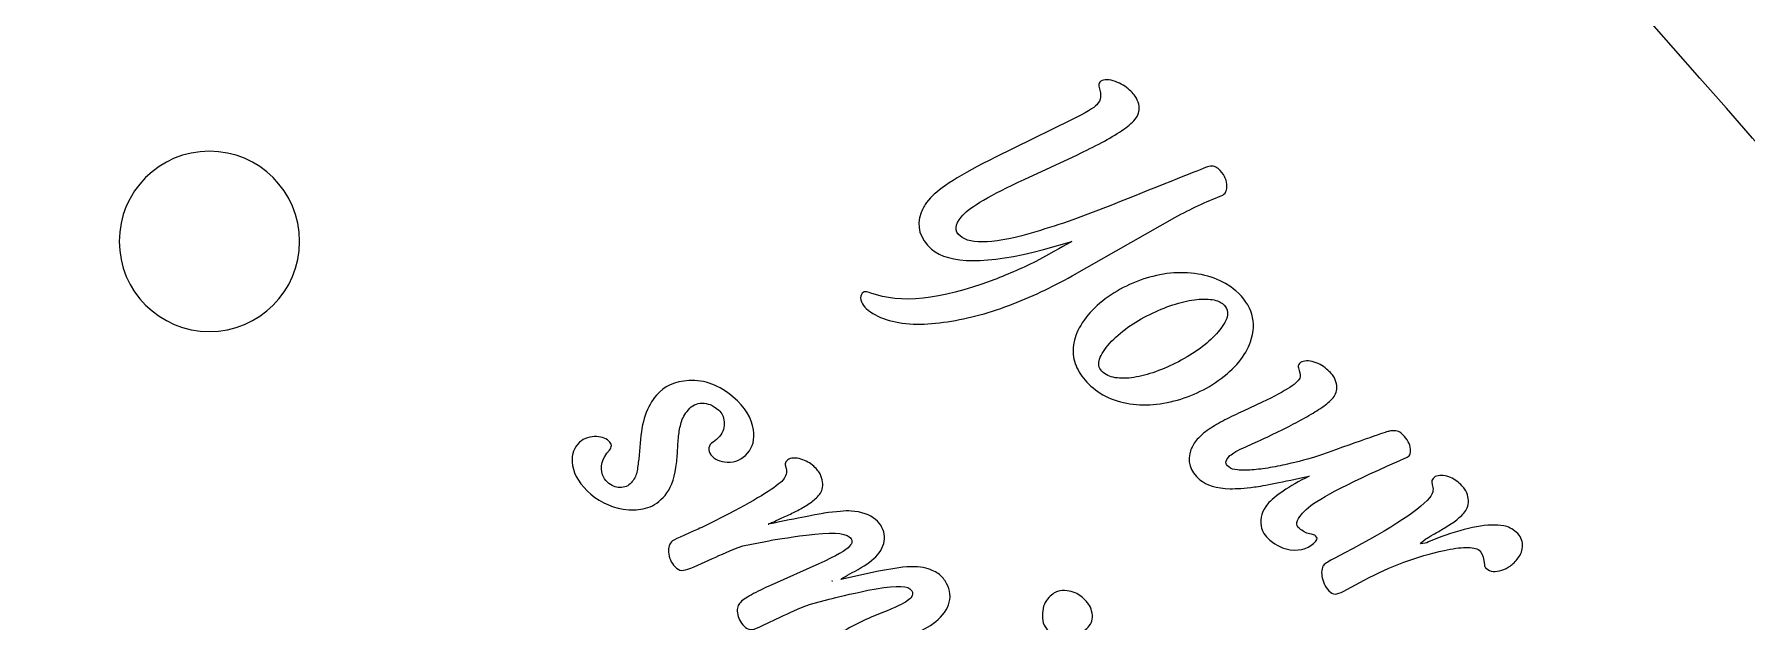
# Model space of a CAD drawing. Header units: inches. Extents: x -160 to 752, y 28 to 782.
# Drawn here: x 164.7 to 272.4, y 565.2 to 602.2 of the extents above; entities that cross this region are included whole.
import ezdxf

# ---------------------------------------------------------------- set-up
doc = ezdxf.new("R2010")
doc.units = ezdxf.units.IN
doc.header["$MEASUREMENT"] = 0
doc.layers.add('_U+0421_U+043B_U+043E_U+0439 1', color=7, linetype='Continuous')

# ---------------------------------------------------------------- blocks, each defined once
blk = doc.blocks.new('block 2')
at = {"layer": '_U+0421_U+043B_U+043E_U+0439 1', "color": 12, "lineweight": 9, "true_color": 0xe30513}
for points, knots in [([(305.09, 27.81), (184.24, 132.09), (55.29, 227.61), (-54.65, 344.61), (-130.38, 432.04), (-160.47, 554.53), (-106.38, 659.79), (-61.65, 746.82), (0.67, 769.94), (55.4, 761.15), (152.47, 745.58), (244.36, 626.03), (305, 559.17), (383.27, 640.56), (469.58, 781.89), (597.36, 753.44), (657.3, 740.1), (700.3, 699.79), (723.45, 645.65), (746.6, 591.54), (751.52, 539.49), (735.49, 482.62), (690.02, 321.27), (429.51, 136.47), (305.09, 27.81), (305.09, 27.81), (305.09, 27.81), (305.09, 27.81)], [0, 0, 0, 0, 1, 1, 1, 2, 2, 2, 3, 3, 3, 4, 4, 4, 5, 5, 5, 6, 6, 6, 7, 7, 7, 8, 8, 8, 9, 9, 9, 9]), ([(579.12, 671.93), (563.35, 665.62), (547.38, 659.03), (531.38, 646.39), (532.3, 644.66), (534.52, 644.38), (535.19, 644.39), (539.12, 644.46), (542.59, 643.97), (545.98, 643.63), (550.52, 642.98), (554.61, 640.09), (555.73, 635.53), (556.65, 631.76), (555.39, 629.45), (553.52, 628.29), (550.2, 626.23), (541.8, 629.26), (538.06, 630.66), (539.03, 625.35), (541.65, 616.89), (537.08, 614.42), (534.94, 613.26), (532.6, 613.35), (530.5, 614.37), (528.4, 615.39), (526.9, 616.82), (525.9, 618.95), (523.85, 623.29), (524.35, 630.52), (525.12, 635.36), (525.37, 636.92), (524.81, 638.65), (523.55, 639.64), (517.37, 633.8), (510.59, 626.3), (504.32, 617.9), (480.88, 586.49), (456.69, 534.63), (430.41, 501.71), (431.53, 500.11), (433.73, 499.78), (434.4, 499.87), (438.28, 500.41), (441.79, 500.35), (445.2, 500.42), (449.79, 500.32), (454.19, 497.95), (455.85, 493.55), (457.22, 489.92), (456.25, 487.47), (454.53, 486.1), (451.49, 483.65), (442.78, 485.65), (438.9, 486.59), (440.51, 481.43), (444.12, 473.35), (439.89, 470.35), (437.9, 468.94), (435.57, 468.75), (433.36, 469.51), (431.15, 470.26), (429.49, 471.5), (428.24, 473.49), (425.68, 477.56), (425.31, 484.79), (425.49, 489.69), (425.55, 491.26), (424.78, 492.92), (423.41, 493.75), (394.21, 462), (361.88, 456.55), (326.54, 457.86), (291.19, 459.16), (252.36, 466.43), (220.23, 490.95), (188.11, 515.47), (162.7, 557.24), (136.22, 588.28), (114.09, 614.22), (90.28, 633.24), (69, 643.8), (67.84, 642.22), (68.55, 640.1), (68.85, 639.5), (70.61, 635.99), (71.68, 632.65), (72.83, 629.44), (74.21, 625.07), (73.38, 620.13), (69.75, 617.15), (66.75, 614.69), (64.12, 614.83), (62.26, 616.01), (58.97, 618.11), (58.07, 626.99), (57.71, 630.97), (53.34, 627.79), (46.86, 621.78), (42.65, 624.83), (40.68, 626.26), (39.75, 628.4), (39.76, 630.74), (39.77, 633.07), (40.41, 635.05), (41.89, 636.87), (44.92, 640.59), (51.66, 643.27), (56.35, 644.67), (57.86, 645.12), (59.18, 646.38), (59.53, 647.94), (34.92, 656.84), (11.32, 654.93), (-10.35, 652.42)], [0, 0, 0, 0, 1, 1, 1, 2, 2, 2, 3, 3, 3, 4, 4, 4, 5, 5, 5, 6, 6, 6, 7, 7, 7, 8, 8, 8, 9, 9, 9, 10, 10, 10, 11, 11, 11, 12, 12, 12, 13, 13, 13, 14, 14, 14, 15, 15, 15, 16, 16, 16, 17, 17, 17, 18, 18, 18, 19, 19, 19, 20, 20, 20, 21, 21, 21, 22, 22, 22, 23, 23, 23, 24, 24, 24, 25, 25, 25, 26, 26, 26, 27, 27, 27, 28, 28, 28, 29, 29, 29, 30, 30, 30, 31, 31, 31, 32, 32, 32, 33, 33, 33, 34, 34, 34, 35, 35, 35, 36, 36, 36, 37, 37, 37, 38, 38, 38, 38]), ([(202.44, 671.17), (195.75, 663.17), (189.05, 655.16), (182.65, 646.94), (183.91, 645.43), (186.66, 645.78), (187.31, 645.92), (191.14, 646.8), (194.64, 647.03), (198.03, 647.39), (202.61, 647.69), (207.2, 645.7), (209.23, 641.47), (210.91, 637.97), (210.14, 635.45), (208.55, 633.93), (205.74, 631.23), (196.89, 632.47), (192.94, 633.07), (194.99, 628.07), (199.28, 620.34), (195.32, 616.98), (193.46, 615.41), (191.15, 615.01), (188.89, 615.58), (186.62, 616.15), (184.86, 617.24), (183.44, 619.11), (180.55, 622.94), (179.55, 630.12), (179.31, 635.01), (179.24, 636.59), (178.33, 638.17), (176.89, 638.88), (156.3, 611.06), (140.22, 580.92), (139.22, 538.99), (138.83, 522.56), (140.86, 504.25), (143.95, 485.26), (142.45, 484.71), (140.68, 485.14), (139.48, 486.16), (135.77, 489.35), (129.88, 493.57), (125.1, 494.11), (122.77, 494.37), (120.76, 493.84), (118.8, 492.59), (116.82, 491.33), (115.52, 489.39), (115.39, 486.96), (115.1, 481.77), (123.66, 479.57), (128.7, 477.61), (125.55, 475.16), (118.56, 469.59), (118.57, 465.69), (118.58, 463.49), (119.89, 461.2), (123.58, 460.01), (128.05, 458.57), (132.65, 460.54), (135.59, 464.06), (137.66, 466.77), (139.89, 469.47), (141.9, 472.85), (142.24, 473.43), (143.74, 475.08), (145.69, 474.96), (153.89, 429.36), (167.2, 379.68), (169.63, 336.63), (171.52, 302.97), (166.76, 273.36), (158.81, 245.7), (157.22, 245.88), (155.92, 246.8), (155.31, 248.26), (153.42, 252.77), (150.03, 259.18), (146, 261.79), (144.03, 263.07), (142, 263.49), (139.68, 263.25), (137.35, 263.01), (135.32, 261.85), (134.11, 259.74), (131.53, 255.23), (138.21, 249.43), (141.84, 245.43), (137.93, 244.64), (129.19, 242.79), (127.46, 239.29), (126.48, 237.32), (126.63, 234.69), (129.4, 231.97), (132.76, 228.68), (137.75, 228.39), (141.95, 230.23), (145.01, 231.72), (148.22, 233.14), (151.52, 235.27), (152.09, 235.63), (154.12, 236.57), (155.81, 235.58), (148.91, 213.97), (140.15, 193.26), (131.51, 172.71)], [0, 0, 0, 0, 1, 1, 1, 2, 2, 2, 3, 3, 3, 4, 4, 4, 5, 5, 5, 6, 6, 6, 7, 7, 7, 8, 8, 8, 9, 9, 9, 10, 10, 10, 11, 11, 11, 12, 12, 12, 13, 13, 13, 14, 14, 14, 15, 15, 15, 16, 16, 16, 17, 17, 17, 18, 18, 18, 19, 19, 19, 20, 20, 20, 21, 21, 21, 22, 22, 22, 23, 23, 23, 24, 24, 24, 25, 25, 25, 26, 26, 26, 27, 27, 27, 28, 28, 28, 29, 29, 29, 30, 30, 30, 31, 31, 31, 32, 32, 32, 33, 33, 33, 34, 34, 34, 35, 35, 35, 36, 36, 36, 36]), ([(175.72, 594.81), (178.85, 594.81), (181.39, 592.27), (181.39, 589.14), (181.39, 586.01), (178.85, 583.47), (175.72, 583.47), (172.59, 583.47), (170.05, 586.01), (170.05, 589.14), (170.05, 592.27), (172.59, 594.81), (175.72, 594.81), (175.72, 594.81), (175.72, 594.81), (175.72, 594.81)], [0, 0, 0, 0, 1, 1, 1, 2, 2, 2, 3, 3, 3, 4, 4, 4, 5, 5, 5, 5])]:
    blk.add_open_spline(points, degree=3, knots=knots, dxfattribs=at)
at = {"layer": '_U+0421_U+043B_U+043E_U+0439 1', "lineweight": 0}
for points, knots in [([(222.99, 590.67), (222.58, 590.19), (222.55, 589.79), (222.92, 589.48), (223.58, 588.9), (225.18, 588.99), (227.69, 589.75), (228.44, 589.97), (229.21, 590.22), (230, 590.5), (230, 590.5), (232.39, 591.4), (232.39, 591.4), (235.93, 592.83), (237.96, 593.63), (238.47, 593.82), (238.73, 593.91), (238.95, 593.88), (239.14, 593.72), (239.33, 593.56), (239.46, 593.39), (239.54, 593.23), (239.62, 593.07), (239.67, 592.91), (239.69, 592.74), (239.73, 592.36), (239.61, 592.11), (239.33, 592), (238.4, 591.65), (237.44, 591.19), (236.43, 590.64), (236.43, 590.64), (229.97, 586.97), (229.97, 586.97), (229.31, 586.61), (228.65, 586.27), (228, 585.96), (227.36, 585.65), (226.68, 585.37), (225.99, 585.11), (225.3, 584.85), (224.6, 584.63), (223.91, 584.45), (223.21, 584.27), (222.53, 584.14), (221.87, 584.05), (221.2, 583.96), (220.57, 583.92), (219.96, 583.94), (218.7, 584), (217.71, 584.32), (217.02, 584.91), (216.89, 585.02), (216.79, 585.17), (216.72, 585.34), (216.64, 585.51), (216.64, 585.66), (216.71, 585.79), (216.78, 585.92), (216.86, 585.98), (216.96, 585.97), (217.06, 585.96), (217.17, 585.93), (217.31, 585.89), (219.16, 585.2), (221.68, 585.46), (224.87, 586.66), (225.81, 587.01), (226.75, 587.42), (227.68, 587.88), (228.84, 588.51), (229.6, 588.93), (229.95, 589.13), (229.95, 589.13), (228.17, 588.62), (228.17, 588.62), (224.59, 587.69), (222.24, 587.7), (221.13, 588.66), (220.37, 589.31), (220.15, 590.07), (220.47, 590.95), (220.57, 591.22), (220.68, 591.43), (220.81, 591.58), (220.81, 591.58), (221.06, 591.87), (221.06, 591.87), (221.59, 592.48), (222.95, 593.34), (225.14, 594.44), (225.14, 594.44), (229.89, 596.76), (229.89, 596.76), (230.82, 597.24), (231.37, 597.55), (231.51, 597.73), (231.66, 597.89), (231.74, 598.05), (231.75, 598.19), (231.76, 598.33), (231.75, 598.45), (231.72, 598.57), (231.72, 598.57), (231.65, 598.9), (231.65, 598.9), (231.62, 598.99), (231.64, 599.08), (231.71, 599.16), (231.78, 599.24), (231.89, 599.29), (232.04, 599.3), (232.2, 599.31), (232.36, 599.29), (232.55, 599.24), (232.91, 599.12), (233.22, 598.96), (233.48, 598.74), (233.73, 598.52), (233.91, 598.32), (234, 598.15), (234.09, 597.97), (234.15, 597.81), (234.17, 597.65), (234.21, 597.33), (234.12, 597.05), (233.92, 596.82), (233.72, 596.58), (233.44, 596.34), (233.07, 596.1), (232.71, 595.86), (232.29, 595.61), (231.82, 595.36), (231.35, 595.1), (230.84, 594.85), (230.29, 594.59), (230.29, 594.59), (226.95, 593.04), (226.95, 593.04), (224.82, 592.06), (223.54, 591.31), (223.09, 590.78), (223.09, 590.78), (222.99, 590.67), (222.99, 590.67), (222.99, 590.67), (222.99, 590.67), (222.99, 590.67)], [0, 0, 0, 0, 1, 1, 1, 2, 2, 2, 3, 3, 3, 4, 4, 4, 5, 5, 5, 6, 6, 6, 7, 7, 7, 8, 8, 8, 9, 9, 9, 10, 10, 10, 11, 11, 11, 12, 12, 12, 13, 13, 13, 14, 14, 14, 15, 15, 15, 16, 16, 16, 17, 17, 17, 18, 18, 18, 19, 19, 19, 20, 20, 20, 21, 21, 21, 22, 22, 22, 23, 23, 23, 24, 24, 24, 25, 25, 25, 26, 26, 26, 27, 27, 27, 28, 28, 28, 29, 29, 29, 30, 30, 30, 31, 31, 31, 32, 32, 32, 33, 33, 33, 34, 34, 34, 35, 35, 35, 36, 36, 36, 37, 37, 37, 38, 38, 38, 39, 39, 39, 40, 40, 40, 41, 41, 41, 42, 42, 42, 43, 43, 43, 44, 44, 44, 45, 45, 45, 46, 46, 46, 47, 47, 47, 48, 48, 48, 49, 49, 49, 49]), ([(230.03, 582.02), (229.99, 582.41), (230.05, 582.81), (230.2, 583.23), (230.35, 583.64), (230.6, 584.07), (230.96, 584.5), (231.32, 584.93), (231.74, 585.31), (232.23, 585.65), (232.71, 586), (233.23, 586.28), (233.78, 586.52), (234.33, 586.75), (234.9, 586.92), (235.48, 587.04), (236.07, 587.15), (236.65, 587.19), (237.21, 587.16), (238.44, 587.09), (239.45, 586.71), (240.25, 586.03), (241.29, 585.13), (241.6, 584.07), (241.18, 582.83), (240.87, 581.94), (240.2, 581.12), (239.15, 580.38), (238.19, 579.7), (237.12, 579.24), (235.93, 579), (234.74, 578.76), (233.64, 578.82), (232.61, 579.17), (232.09, 579.35), (231.65, 579.6), (231.28, 579.92), (230.9, 580.24), (230.61, 580.58), (230.41, 580.92), (230.2, 581.27), (230.07, 581.64), (230.03, 582.02), (230.03, 582.02), (230.03, 582.02), (230.03, 582.02)], [0, 0, 0, 0, 1, 1, 1, 2, 2, 2, 3, 3, 3, 4, 4, 4, 5, 5, 5, 6, 6, 6, 7, 7, 7, 8, 8, 8, 9, 9, 9, 10, 10, 10, 11, 11, 11, 12, 12, 12, 13, 13, 13, 14, 14, 14, 15, 15, 15, 15]), ([(234.66, 584.46), (234.19, 584.22), (233.73, 583.93), (233.31, 583.62), (232.88, 583.29), (232.51, 582.96), (232.21, 582.6), (231.92, 582.25), (231.73, 581.92), (231.66, 581.63), (231.59, 581.34), (231.68, 581.1), (231.91, 580.9), (232.15, 580.7), (232.44, 580.58), (232.81, 580.55), (233.17, 580.51), (233.57, 580.53), (234.01, 580.61), (234.45, 580.69), (234.91, 580.82), (235.39, 581.01), (235.88, 581.19), (236.35, 581.41), (236.82, 581.66), (237.83, 582.21), (238.6, 582.81), (239.14, 583.45), (239.62, 584.01), (239.81, 584.46), (239.71, 584.81), (239.68, 584.95), (239.57, 585.09), (239.41, 585.23), (239.24, 585.37), (238.99, 585.46), (238.65, 585.49), (238.3, 585.53), (237.92, 585.51), (237.49, 585.44), (237.06, 585.37), (236.6, 585.25), (236.11, 585.08), (235.62, 584.91), (235.14, 584.7), (234.66, 584.46), (234.66, 584.46), (234.66, 584.46), (234.66, 584.46)], [0, 0, 0, 0, 1, 1, 1, 2, 2, 2, 3, 3, 3, 4, 4, 4, 5, 5, 5, 6, 6, 6, 7, 7, 7, 8, 8, 8, 9, 9, 9, 10, 10, 10, 11, 11, 11, 12, 12, 12, 13, 13, 13, 14, 14, 14, 15, 15, 15, 16, 16, 16, 16]), ([(245.27, 570.62), (245.38, 570.52), (245.39, 570.41), (245.29, 570.29), (244.91, 569.85), (244.38, 569.67), (243.68, 569.74), (243.23, 569.8), (242.8, 570.01), (242.4, 570.35), (242.08, 570.63), (241.9, 570.91), (241.85, 571.22), (241.78, 571.75), (241.91, 572.22), (242.25, 572.61), (242.69, 573.12), (243.56, 573.71), (244.87, 574.38), (243.18, 574), (242.03, 573.77), (241.42, 573.69), (240.8, 573.61), (240.3, 573.58), (239.9, 573.58), (239.03, 573.61), (238.4, 573.8), (237.99, 574.15), (237.36, 574.69), (237.17, 575.32), (237.43, 576.04), (237.51, 576.26), (237.65, 576.48), (237.83, 576.69), (238.02, 576.91), (238.26, 577.12), (238.57, 577.32), (238.87, 577.52), (239.2, 577.72), (239.57, 577.91), (239.93, 578.1), (240.32, 578.28), (240.71, 578.47), (240.71, 578.47), (241.91, 579.03), (241.91, 579.03), (243.44, 579.74), (244.24, 580.27), (244.29, 580.61), (244.31, 580.76), (244.28, 580.95), (244.19, 581.19), (244.16, 581.28), (244.18, 581.36), (244.26, 581.46), (244.34, 581.54), (244.45, 581.6), (244.59, 581.61), (244.74, 581.63), (244.89, 581.62), (245.06, 581.58), (245.41, 581.49), (245.71, 581.33), (245.96, 581.11), (246.2, 580.9), (246.37, 580.71), (246.45, 580.55), (246.54, 580.38), (246.58, 580.23), (246.6, 580.07), (246.62, 579.76), (246.54, 579.51), (246.37, 579.3), (246.19, 579.1), (245.97, 578.9), (245.68, 578.71), (245.4, 578.51), (245.08, 578.32), (244.72, 578.11), (244.37, 577.91), (243.98, 577.71), (243.59, 577.5), (242.53, 576.98), (241.83, 576.64), (241.48, 576.48), (241.48, 576.48), (240.7, 576.14), (240.7, 576.14), (240.24, 575.93), (239.95, 575.75), (239.83, 575.61), (239.7, 575.47), (239.64, 575.34), (239.63, 575.25), (239.63, 575.15), (239.69, 575.05), (239.81, 574.95), (239.93, 574.84), (240.11, 574.78), (240.37, 574.76), (240.62, 574.74), (240.92, 574.74), (241.27, 574.76), (241.62, 574.79), (242, 574.84), (242.41, 574.91), (242.83, 574.98), (243.24, 575.07), (243.66, 575.16), (244.49, 575.35), (245.13, 575.53), (245.57, 575.69), (248.28, 576.66), (249.71, 577.16), (249.85, 577.19), (250.21, 577.27), (250.47, 577.23), (250.63, 577.09), (250.8, 576.94), (250.94, 576.79), (251.03, 576.65), (251.12, 576.5), (251.19, 576.35), (251.21, 576.2), (251.29, 575.86), (251.23, 575.65), (251.02, 575.56), (247.56, 574.04), (245.5, 572.99), (244.83, 572.41), (244.61, 572.21), (244.46, 572.06), (244.38, 571.97), (244.05, 571.59), (244, 571.29), (244.24, 571.09), (244.45, 570.91), (244.67, 570.79), (244.88, 570.75), (245.09, 570.7), (245.22, 570.66), (245.27, 570.62), (245.27, 570.62), (245.27, 570.62), (245.27, 570.62)], [0, 0, 0, 0, 1, 1, 1, 2, 2, 2, 3, 3, 3, 4, 4, 4, 5, 5, 5, 6, 6, 6, 7, 7, 7, 8, 8, 8, 9, 9, 9, 10, 10, 10, 11, 11, 11, 12, 12, 12, 13, 13, 13, 14, 14, 14, 15, 15, 15, 16, 16, 16, 17, 17, 17, 18, 18, 18, 19, 19, 19, 20, 20, 20, 21, 21, 21, 22, 22, 22, 23, 23, 23, 24, 24, 24, 25, 25, 25, 26, 26, 26, 27, 27, 27, 28, 28, 28, 29, 29, 29, 30, 30, 30, 31, 31, 31, 32, 32, 32, 33, 33, 33, 34, 34, 34, 35, 35, 35, 36, 36, 36, 37, 37, 37, 38, 38, 38, 39, 39, 39, 40, 40, 40, 41, 41, 41, 42, 42, 42, 43, 43, 43, 44, 44, 44, 45, 45, 45, 46, 46, 46, 47, 47, 47, 48, 48, 48, 48]), ([(198.88, 576.39), (199.02, 576.55), (199.18, 576.66), (199.36, 576.74), (199.55, 576.82), (199.73, 576.85), (199.91, 576.86), (200.29, 576.88), (200.6, 576.78), (200.83, 576.58), (201.03, 576.41), (201.05, 576.22), (200.87, 576.01), (200.41, 575.48), (200.27, 574.96), (200.44, 574.45), (200.5, 574.27), (200.6, 574.12), (200.74, 574), (200.88, 573.88), (201.01, 573.8), (201.13, 573.74), (201.25, 573.69), (201.38, 573.66), (201.52, 573.66), (201.83, 573.65), (202.07, 573.75), (202.24, 573.95), (202.42, 574.15), (202.53, 574.37), (202.59, 574.62), (202.64, 574.87), (202.68, 575.15), (202.71, 575.45), (202.71, 575.45), (202.8, 576.44), (202.8, 576.44), (202.89, 577.77), (203.23, 578.78), (203.82, 579.46), (204.3, 580.03), (204.99, 580.34), (205.86, 580.38), (206.86, 580.44), (207.79, 580.09), (208.65, 579.35), (209.4, 578.71), (209.82, 578.02), (209.92, 577.29), (210.01, 576.69), (209.89, 576.2), (209.56, 575.82), (209.21, 575.42), (208.79, 575.23), (208.28, 575.25), (207.82, 575.27), (207.48, 575.43), (207.25, 575.72), (207.15, 575.85), (207.11, 576), (207.13, 576.15), (207.15, 576.31), (207.24, 576.43), (207.39, 576.52), (207.53, 576.62), (207.67, 576.73), (207.79, 576.86), (207.9, 577), (207.99, 577.15), (208.04, 577.31), (208.09, 577.47), (208.1, 577.63), (208.09, 577.78), (208.05, 578.11), (207.94, 578.35), (207.74, 578.52), (207.55, 578.68), (207.37, 578.8), (207.21, 578.87), (207.04, 578.93), (206.88, 578.96), (206.71, 578.97), (206.36, 578.96), (206.06, 578.82), (205.84, 578.55), (205.61, 578.28), (205.46, 578.02), (205.38, 577.75), (205.31, 577.48), (205.25, 577.18), (205.22, 576.88), (205.19, 576.57), (205.17, 576.25), (205.15, 575.91), (205.14, 575.58), (205.11, 575.25), (205.05, 574.92), (204.93, 574.13), (204.7, 573.55), (204.37, 573.16), (204.03, 572.77), (203.68, 572.52), (203.29, 572.39), (202.9, 572.27), (202.5, 572.23), (202.08, 572.26), (201.17, 572.33), (200.38, 572.66), (199.7, 573.24), (199.04, 573.81), (198.66, 574.41), (198.55, 575.05), (198.46, 575.59), (198.57, 576.03), (198.88, 576.39), (198.88, 576.39), (198.88, 576.39), (198.88, 576.39)], [0, 0, 0, 0, 1, 1, 1, 2, 2, 2, 3, 3, 3, 4, 4, 4, 5, 5, 5, 6, 6, 6, 7, 7, 7, 8, 8, 8, 9, 9, 9, 10, 10, 10, 11, 11, 11, 12, 12, 12, 13, 13, 13, 14, 14, 14, 15, 15, 15, 16, 16, 16, 17, 17, 17, 18, 18, 18, 19, 19, 19, 20, 20, 20, 21, 21, 21, 22, 22, 22, 23, 23, 23, 24, 24, 24, 25, 25, 25, 26, 26, 26, 27, 27, 27, 28, 28, 28, 29, 29, 29, 30, 30, 30, 31, 31, 31, 32, 32, 32, 33, 33, 33, 34, 34, 34, 35, 35, 35, 36, 36, 36, 37, 37, 37, 38, 38, 38, 39, 39, 39, 39]), ([(215.95, 570.56), (215.66, 570.82), (214.76, 570.85), (213.24, 570.67), (212.09, 570.51), (211.23, 570.38), (210.68, 570.27), (210.68, 570.27), (209.25, 569.99), (209.25, 569.99), (208.48, 569.69), (207.85, 569.42), (207.36, 569.2), (207.36, 569.2), (206.19, 568.67), (206.19, 568.67), (205.9, 568.54), (205.67, 568.47), (205.52, 568.45), (205.37, 568.43), (205.22, 568.47), (205.09, 568.59), (204.95, 568.71), (204.85, 568.84), (204.76, 568.99), (204.68, 569.15), (204.62, 569.3), (204.6, 569.46), (204.55, 569.79), (204.6, 570.05), (204.77, 570.24), (204.83, 570.32), (205.02, 570.42), (205.32, 570.54), (205.32, 570.54), (206.14, 570.91), (206.14, 570.91), (206.39, 571.01), (206.7, 571.16), (207.06, 571.33), (207.06, 571.33), (208.38, 572.01), (208.38, 572.01), (210.27, 572.99), (211.4, 573.7), (211.78, 574.13), (211.98, 574.37), (212.05, 574.61), (211.99, 574.85), (211.99, 574.85), (211.93, 575.08), (211.93, 575.08), (211.91, 575.17), (211.94, 575.25), (212.02, 575.34), (212.09, 575.42), (212.2, 575.48), (212.34, 575.5), (212.48, 575.52), (212.62, 575.52), (212.79, 575.48), (213.12, 575.4), (213.4, 575.26), (213.63, 575.07), (213.86, 574.87), (214.02, 574.68), (214.11, 574.52), (214.19, 574.36), (214.25, 574.19), (214.27, 574.02), (214.31, 573.68), (214.25, 573.41), (214.08, 573.22), (213.92, 573.03), (213.72, 572.85), (213.51, 572.7), (213.29, 572.55), (213.06, 572.41), (212.8, 572.27), (212.56, 572.14), (212.31, 572.02), (212.06, 571.9), (211.48, 571.64), (211.13, 571.48), (211, 571.42), (210.86, 571.37), (210.82, 571.34), (210.86, 571.35), (212.82, 571.75), (213.99, 571.98), (214.36, 572.04), (215.14, 572.15), (215.71, 572.2), (216.07, 572.18), (216.73, 572.13), (217.24, 571.96), (217.6, 571.65), (217.95, 571.34), (218.14, 570.98), (218.16, 570.58), (218.18, 570.17), (218.04, 569.79), (217.72, 569.42), (217.45, 569.1), (217.04, 568.8), (216.51, 568.51), (215.98, 568.22), (215.61, 568.01), (215.41, 567.88), (215.41, 567.88), (217.79, 568.4), (217.79, 568.4), (217.79, 568.4), (219.06, 568.61), (219.06, 568.61), (219.79, 568.7), (220.36, 568.69), (220.76, 568.58), (221.16, 568.47), (221.44, 568.34), (221.62, 568.18), (221.8, 568.03), (221.95, 567.84), (222.07, 567.63), (222.19, 567.41), (222.26, 567.19), (222.28, 566.96), (222.32, 566.49), (222.16, 566.05), (221.81, 565.64), (221.47, 565.25), (221.03, 564.92), (220.49, 564.66), (219.95, 564.4), (219.5, 564.2), (219.13, 564.05), (218.77, 563.9), (218.41, 563.75), (218.05, 563.59), (216.98, 563.1), (216.28, 562.66), (215.95, 562.27), (215.71, 562), (215.7, 561.76), (215.93, 561.57), (216.14, 561.39), (216.37, 561.27), (216.63, 561.21), (216.88, 561.15), (217.03, 561.1), (217.08, 561.05), (217.19, 560.96), (217.2, 560.86), (217.1, 560.76), (216.72, 560.31), (216.16, 560.13), (215.44, 560.22), (214.95, 560.28), (214.58, 560.42), (214.32, 560.64), (214.07, 560.86), (213.89, 561.06), (213.78, 561.26), (213.68, 561.46), (213.62, 561.67), (213.6, 561.92), (213.58, 562.46), (213.75, 562.94), (214.13, 563.39), (214.51, 563.83), (214.91, 564.18), (215.34, 564.46), (215.77, 564.73), (216.21, 564.98), (216.66, 565.19), (217.11, 565.41), (217.54, 565.6), (217.95, 565.75), (218.35, 565.91), (218.67, 566.04), (218.9, 566.15), (219.37, 566.36), (219.67, 566.55), (219.82, 566.72), (219.99, 566.92), (219.97, 567.11), (219.76, 567.29), (219.49, 567.52), (218.61, 567.49), (217.11, 567.19), (215.97, 566.95), (215.16, 566.76), (214.69, 566.63), (214.69, 566.63), (213.51, 566.33), (213.51, 566.33), (212.73, 566.02), (212.11, 565.75), (211.64, 565.52), (211.64, 565.52), (210.49, 564.97), (210.49, 564.97), (210.2, 564.84), (209.99, 564.75), (209.84, 564.73), (209.69, 564.7), (209.56, 564.74), (209.43, 564.85), (209.31, 564.96), (209.2, 565.09), (209.11, 565.23), (209.03, 565.37), (208.97, 565.51), (208.95, 565.65), (208.87, 565.97), (208.91, 566.21), (209.05, 566.37), (209.19, 566.54), (209.44, 566.72), (209.8, 566.91), (210.15, 567.1), (210.57, 567.31), (211.03, 567.52), (211.03, 567.52), (214.03, 568.85), (214.03, 568.85), (215.13, 569.36), (215.78, 569.73), (215.97, 569.96), (216.17, 570.18), (216.16, 570.39), (215.95, 570.56), (215.95, 570.56), (215.95, 570.56), (215.95, 570.56)], [0, 0, 0, 0, 1, 1, 1, 2, 2, 2, 3, 3, 3, 4, 4, 4, 5, 5, 5, 6, 6, 6, 7, 7, 7, 8, 8, 8, 9, 9, 9, 10, 10, 10, 11, 11, 11, 12, 12, 12, 13, 13, 13, 14, 14, 14, 15, 15, 15, 16, 16, 16, 17, 17, 17, 18, 18, 18, 19, 19, 19, 20, 20, 20, 21, 21, 21, 22, 22, 22, 23, 23, 23, 24, 24, 24, 25, 25, 25, 26, 26, 26, 27, 27, 27, 28, 28, 28, 29, 29, 29, 30, 30, 30, 31, 31, 31, 32, 32, 32, 33, 33, 33, 34, 34, 34, 35, 35, 35, 36, 36, 36, 37, 37, 37, 38, 38, 38, 39, 39, 39, 40, 40, 40, 41, 41, 41, 42, 42, 42, 43, 43, 43, 44, 44, 44, 45, 45, 45, 46, 46, 46, 47, 47, 47, 48, 48, 48, 49, 49, 49, 50, 50, 50, 51, 51, 51, 52, 52, 52, 53, 53, 53, 54, 54, 54, 55, 55, 55, 56, 56, 56, 57, 57, 57, 58, 58, 58, 59, 59, 59, 60, 60, 60, 61, 61, 61, 62, 62, 62, 63, 63, 63, 64, 64, 64, 65, 65, 65, 66, 66, 66, 67, 67, 67, 68, 68, 68, 69, 69, 69, 70, 70, 70, 71, 71, 71, 72, 72, 72, 73, 73, 73, 74, 74, 74, 75, 75, 75, 76, 76, 76, 77, 77, 77, 78, 78, 78, 78]), ([(245.69, 567.97), (245.65, 568.13), (245.64, 568.29), (245.66, 568.43), (245.68, 568.58), (245.72, 568.69), (245.77, 568.76), (245.83, 568.83), (245.91, 568.9), (246.03, 568.97), (246.15, 569.04), (246.3, 569.13), (246.47, 569.22), (249.7, 570.87), (251.69, 572.14), (252.44, 573.01), (252.63, 573.26), (252.7, 573.51), (252.63, 573.74), (252.63, 573.74), (252.57, 573.98), (252.57, 573.98), (252.56, 574.05), (252.58, 574.13), (252.66, 574.23), (252.73, 574.32), (252.84, 574.38), (252.97, 574.4), (253.11, 574.42), (253.25, 574.42), (253.41, 574.39), (253.73, 574.32), (254, 574.19), (254.24, 573.99), (254.47, 573.79), (254.62, 573.61), (254.71, 573.45), (254.8, 573.28), (254.85, 573.12), (254.87, 572.96), (254.9, 572.61), (254.83, 572.33), (254.66, 572.12), (254.49, 571.92), (254.29, 571.74), (254.06, 571.57), (253.84, 571.4), (253.6, 571.25), (253.36, 571.11), (253.13, 570.96), (252.9, 570.83), (252.67, 570.7), (252.46, 570.58), (252.3, 570.49), (252.2, 570.42), (252.01, 570.27), (251.9, 570.18), (251.87, 570.12), (252.08, 570.12), (252.25, 570.16), (252.36, 570.24), (252.36, 570.24), (253.14, 570.55), (253.14, 570.55), (254.82, 571.17), (256.14, 571.4), (257.1, 571.25), (257.37, 571.2), (257.64, 571.06), (257.89, 570.84), (258.15, 570.62), (258.28, 570.35), (258.28, 570.04), (258.28, 569.72), (258.19, 569.45), (258.01, 569.23), (257.83, 569), (257.66, 568.83), (257.5, 568.72), (257.34, 568.61), (257.16, 568.52), (256.98, 568.46), (256.57, 568.32), (256.24, 568.36), (256.01, 568.56), (255.94, 568.62), (255.9, 568.69), (255.88, 568.79), (255.88, 568.79), (255.84, 569.07), (255.84, 569.07), (255.8, 569.37), (255.7, 569.58), (255.55, 569.71), (255.39, 569.84), (255.12, 569.9), (254.72, 569.89), (254.33, 569.88), (253.87, 569.81), (253.36, 569.7), (251.65, 569.33), (249.97, 568.71), (248.33, 567.83), (248.33, 567.83), (247.24, 567.24), (247.24, 567.24), (246.97, 567.09), (246.76, 567), (246.61, 566.97), (246.47, 566.93), (246.33, 566.97), (246.2, 567.08), (246.07, 567.19), (245.96, 567.32), (245.87, 567.48), (245.78, 567.64), (245.72, 567.8), (245.69, 567.97), (245.69, 567.97), (245.69, 567.97), (245.69, 567.97)], [0, 0, 0, 0, 1, 1, 1, 2, 2, 2, 3, 3, 3, 4, 4, 4, 5, 5, 5, 6, 6, 6, 7, 7, 7, 8, 8, 8, 9, 9, 9, 10, 10, 10, 11, 11, 11, 12, 12, 12, 13, 13, 13, 14, 14, 14, 15, 15, 15, 16, 16, 16, 17, 17, 17, 18, 18, 18, 19, 19, 19, 20, 20, 20, 21, 21, 21, 22, 22, 22, 23, 23, 23, 24, 24, 24, 25, 25, 25, 26, 26, 26, 27, 27, 27, 28, 28, 28, 29, 29, 29, 30, 30, 30, 31, 31, 31, 32, 32, 32, 33, 33, 33, 34, 34, 34, 35, 35, 35, 36, 36, 36, 37, 37, 37, 38, 38, 38, 39, 39, 39, 40, 40, 40, 40]), ([(214.86, 567.77), (214.86, 567.77), (214.87, 567.77), (214.87, 567.77), (214.87, 567.77), (214.89, 567.78), (214.89, 567.78), (214.88, 567.78), (214.86, 567.78), (214.86, 567.77), (214.86, 567.77), (214.86, 567.77), (214.86, 567.77)], [0, 0, 0, 0, 1, 1, 1, 2, 2, 2, 3, 3, 3, 4, 4, 4, 4]), ([(229.78, 564.26), (229.57, 564.24), (229.36, 564.25), (229.16, 564.3), (228.95, 564.35), (228.76, 564.43), (228.59, 564.55), (228.42, 564.66), (228.29, 564.82), (228.21, 565), (228.12, 565.19), (228.08, 565.39), (228.09, 565.59), (228.09, 566.04), (228.2, 566.39), (228.42, 566.64), (228.64, 566.9), (228.85, 567.06), (229.05, 567.12), (229.24, 567.17), (229.44, 567.19), (229.64, 567.16), (230.02, 567.11), (230.31, 566.99), (230.53, 566.81), (230.74, 566.62), (230.9, 566.46), (230.99, 566.33), (231.08, 566.2), (231.15, 566.05), (231.19, 565.89), (231.29, 565.51), (231.24, 565.2), (231.04, 564.96), (230.83, 564.72), (230.62, 564.55), (230.41, 564.44), (230.21, 564.34), (230, 564.28), (229.78, 564.26), (229.78, 564.26), (229.78, 564.26), (229.78, 564.26)], [0, 0, 0, 0, 1, 1, 1, 2, 2, 2, 3, 3, 3, 4, 4, 4, 5, 5, 5, 6, 6, 6, 7, 7, 7, 8, 8, 8, 9, 9, 9, 10, 10, 10, 11, 11, 11, 12, 12, 12, 13, 13, 13, 14, 14, 14, 14])]:
    blk.add_open_spline(points, degree=3, knots=knots, dxfattribs=at)

msp = doc.modelspace()

# ---------------------------------------------------------------- block references
at = {"layer": '_U+0421_U+043B_U+043E_U+0439 1'}
msp.add_blockref('block 2', (0, 0), dxfattribs=at)

doc.saveas('drawing.dxf')
